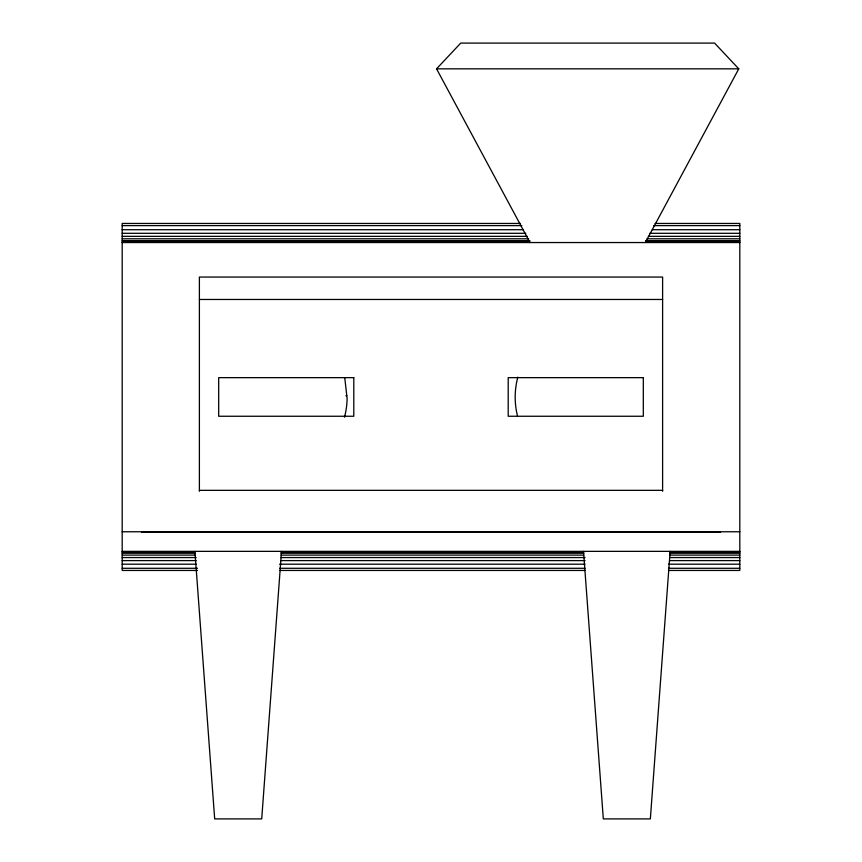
<?xml version="1.0" encoding="UTF-8"?>
<svg xmlns="http://www.w3.org/2000/svg" width="862" height="862" viewBox="0 0 862 862"><rect width="100%" height="100%" fill="white"/><g stroke="black" fill="none" stroke-linecap="round" stroke-linejoin="round"><path stroke-width="1.29" d="M281.508 551.357L261.714 818.9L214.681 818.9L194.898 551.357M670.13 551.357L650.347 818.9L603.314 818.9L583.52 551.357M645.336 242.545L738.766 68.831L714.587 43.1L460.728 43.1L436.549 68.831L529.979 242.545M436.549 68.831L738.766 68.831M520.486 223.452L122.188 223.452L122.188 570.45L197.538 570.45M655.045 223.452L739.811 223.452L739.811 570.45L668.503 570.45M122.188 225.618L521.833 225.618M653.698 225.618L739.811 225.618M122.188 229.712L523.169 229.712M652.351 229.712L739.811 229.712M122.188 233.3L525.863 233.3M649.657 233.3L739.811 233.3M122.188 236.339L527.21 236.339M648.31 236.339L739.811 236.339M122.188 238.796L528.557 238.796M646.974 238.796L739.811 238.796M122.188 240.66L529.904 240.66M645.627 240.66L739.811 240.66M122.188 241.91L529.904 241.91M645.627 241.91L739.811 241.91M122.188 242.545L739.811 242.545M199.391 299.47L662.609 299.47M345.877 395.766L346.804 395.766M199.391 490.338L662.609 490.338M122.188 531.768L739.811 531.768M141.487 532.274L720.513 532.274M122.188 551.357L739.811 551.357M122.188 551.992L194.844 551.992M280.969 551.992L583.725 551.992M669.849 551.992L739.811 551.992M122.188 553.242L194.844 553.242M280.969 553.242L583.725 553.242M669.849 553.242L739.811 553.242M122.188 555.106L194.844 555.106M280.969 555.106L583.725 555.106M669.849 555.106L739.811 555.106M122.188 557.563L196.191 557.563M280.969 557.563L585.072 557.563M669.849 557.563L739.811 557.563M122.188 560.602L196.191 560.602M280.969 560.602L585.072 560.602M669.849 560.602L739.811 560.602M122.188 564.19L196.191 564.19M279.622 564.19L585.072 564.19M668.503 564.19L739.811 564.19M122.188 568.284L197.538 568.284M279.622 568.284L585.072 568.284M668.503 568.284L739.811 568.284M279.622 570.45L585.072 570.45M344.843 378.526L347.117 398.556A77.203 77.203 0 0 1 344.488 417.197M662.609 491.286L662.609 277.058L199.391 277.058L199.391 491.286M517.469 415.796A77.203 77.203 0 0 1 517.836 377.125M353.797 377.653L218.689 377.653L218.689 416.249L353.797 416.249L353.797 377.653M643.311 377.653L508.203 377.653L508.203 416.249L643.311 416.249L643.311 377.653"/></g></svg>
